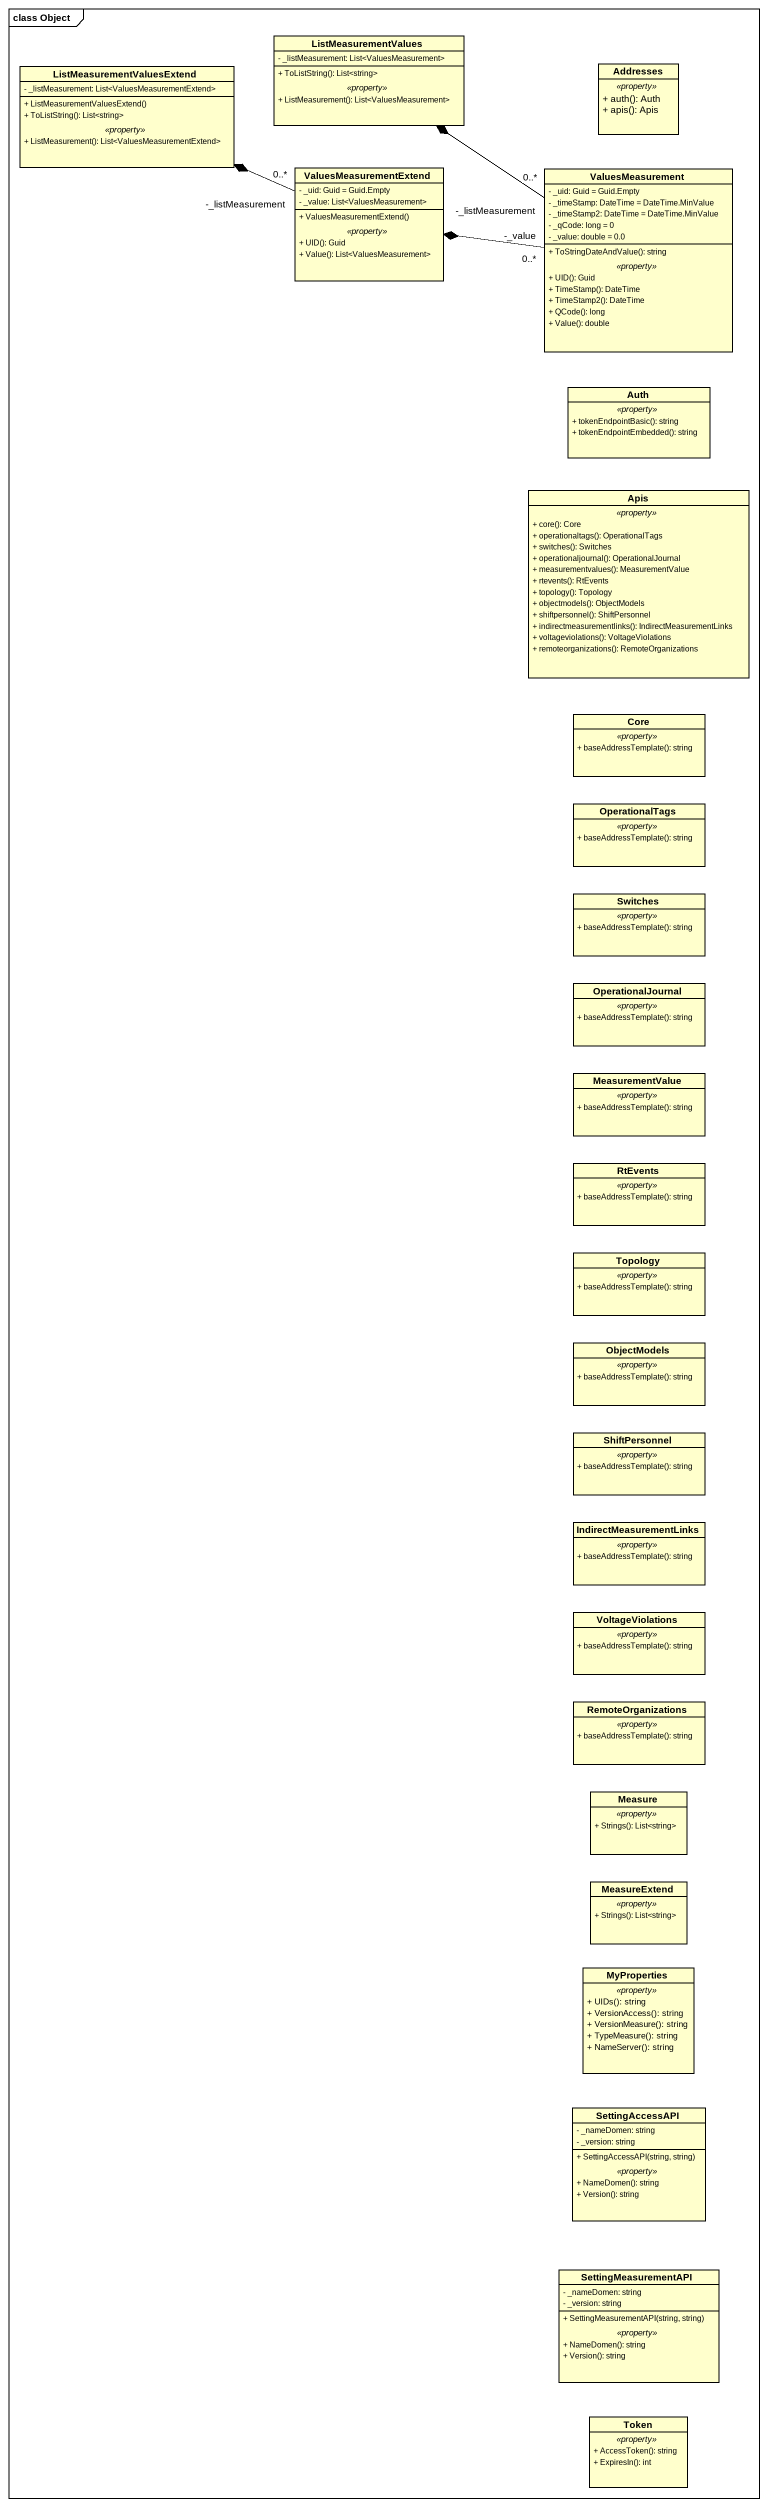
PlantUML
@startuml
mainframe class Object
hide circle
hide empty members
skinparam classAttributeIconSize 0
class ListMeasurementValuesExtend {
  - _listMeasurement: List<ValuesMeasurementExtend>
  --
  + ListMeasurementValuesExtend()
  + ToListString(): List<string>
  .. <<property>> ..
  + ListMeasurement(): List<ValuesMeasurementExtend>
}
class ListMeasurementValues {
  - _listMeasurement: List<ValuesMeasurement>
  --
  + ToListString(): List<string>
  .. <<property>> ..
  + ListMeasurement(): List<ValuesMeasurement>
}
class Addresses {
  .. <<property>> ..
  + auth(): Auth
  + apis(): Apis
}
class ValuesMeasurementExtend {
  - _uid: Guid = Guid.Empty
  - _value: List<ValuesMeasurement>
  --
  + ValuesMeasurementExtend()
  .. <<property>> ..
  + UID(): Guid
  + Value(): List<ValuesMeasurement>
}
class ValuesMeasurement {
  - _uid: Guid = Guid.Empty
  - _timeStamp: DateTime = DateTime.MinValue
  - _timeStamp2: DateTime = DateTime.MinValue
  - _qCode: long = 0
  - _value: double = 0.0
  --
  + ToStringDateAndValue(): string
  .. <<property>> ..
  + UID(): Guid
  + TimeStamp(): DateTime
  + TimeStamp2(): DateTime
  + QCode(): long
  + Value(): double
}
class Auth {
  .. <<property>> ..
  + tokenEndpointBasic(): string
  + tokenEndpointEmbedded(): string
}
class Apis {
  .. <<property>> ..
  + core(): Core
  + operationaltags(): OperationalTags
  + switches(): Switches
  + operationaljournal(): OperationalJournal
  + measurementvalues(): MeasurementValue
  + rtevents(): RtEvents
  + topology(): Topology
  + objectmodels(): ObjectModels
  + shiftpersonnel(): ShiftPersonnel
  + indirectmeasurementlinks(): IndirectMeasurementLinks
  + voltageviolations(): VoltageViolations
  + remoteorganizations(): RemoteOrganizations
}
class Core {
  .. <<property>> ..
  + baseAddressTemplate(): string
}
class OperationalTags {
  .. <<property>> ..
  + baseAddressTemplate(): string
}
class Switches {
  .. <<property>> ..
  + baseAddressTemplate(): string
}
class OperationalJournal {
  .. <<property>> ..
  + baseAddressTemplate(): string
}
class MeasurementValue {
  .. <<property>> ..
  + baseAddressTemplate(): string
}
class RtEvents {
  .. <<property>> ..
  + baseAddressTemplate(): string
}
class Topology {
  .. <<property>> ..
  + baseAddressTemplate(): string
}
class ObjectModels {
  .. <<property>> ..
  + baseAddressTemplate(): string
}
class ShiftPersonnel {
  .. <<property>> ..
  + baseAddressTemplate(): string
}
class IndirectMeasurementLinks {
  .. <<property>> ..
  + baseAddressTemplate(): string
}
class VoltageViolations {
  .. <<property>> ..
  + baseAddressTemplate(): string
}
class RemoteOrganizations {
  .. <<property>> ..
  + baseAddressTemplate(): string
}
class Measure {
  .. <<property>> ..
  + Strings(): List<string>
}
class MeasureExtend {
  .. <<property>> ..
  + Strings(): List<string>
}
class MyProperties {
  .. <<property>> ..
  + UIDs(): string
  + VersionAccess(): string
  + VersionMeasure(): string
  + TypeMeasure(): string
  + NameServer(): string
}
class SettingAccessAPI {
  - _nameDomen: string
  - _version: string
  --
  + SettingAccessAPI(string, string)
  .. <<property>> ..
  + NameDomen(): string
  + Version(): string
}
class SettingMeasurementAPI {
  - _nameDomen: string
  - _version: string
  --
  + SettingMeasurementAPI(string, string)
  .. <<property>> ..
  + NameDomen(): string
  + Version(): string
}
class Token {
  .. <<property>> ..
  + AccessToken(): string
  + ExpiresIn(): int
}
ValuesMeasurementExtend "-_listMeasurement\n0..*" -left-* ListMeasurementValuesExtend
ValuesMeasurement "-_listMeasurement\n0..*" -up-* ListMeasurementValues
ValuesMeasurement "-_value\n0..*" -left-* ValuesMeasurementExtend
@enduml
